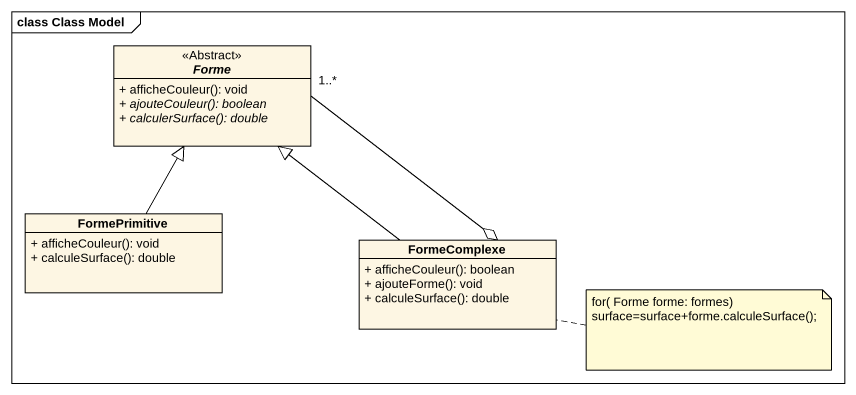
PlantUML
@startuml
mainframe class Class Model
hide circle
hide empty members
skinparam classAttributeIconSize 0
abstract class Forme <<Abstract>> {
  + afficheCouleur(): void
  {abstract} + ajouteCouleur(): boolean
  {abstract} + calculerSurface(): double
}
class FormePrimitive {
  + afficheCouleur(): void
  + calculeSurface(): double
}
class FormeComplexe {
  + afficheCouleur(): boolean
  + ajouteForme(): void
  + calculeSurface(): double
}
Forme "1..*" --o FormeComplexe
FormePrimitive -up-|> Forme
FormeComplexe -up-|> Forme
note right of FormeComplexe
  for( Forme forme: formes)
  surface=surface+forme.calculeSurface();
end note
@enduml
